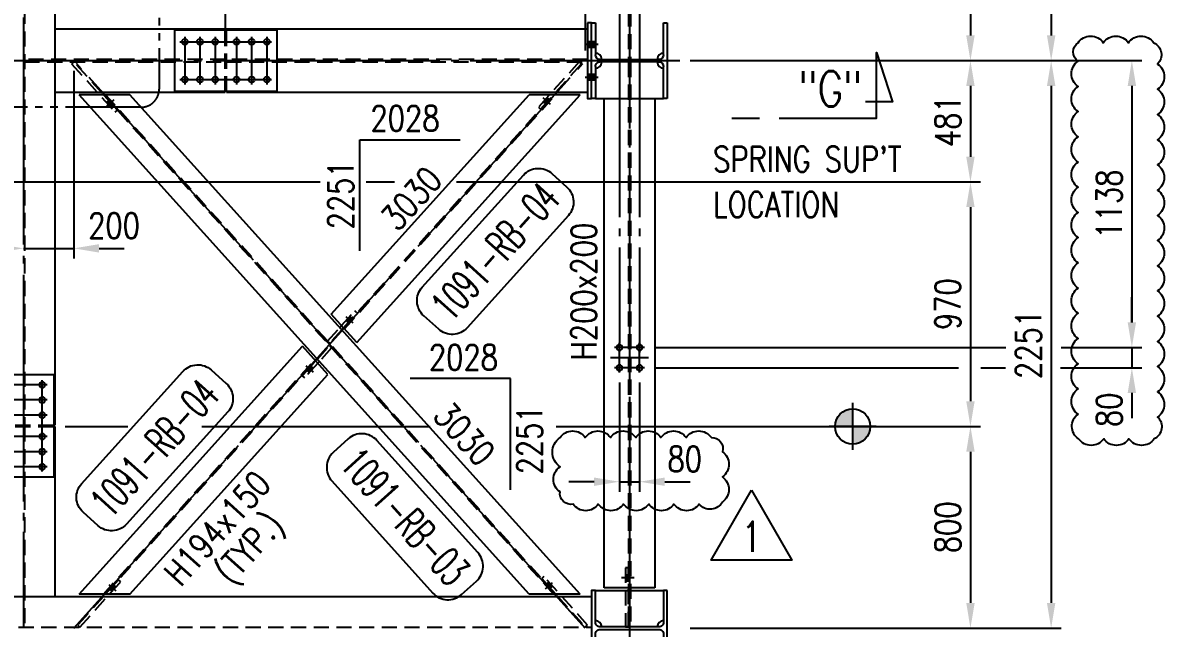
# Model space of a CAD drawing. Header units: millimetres. Extents: x 0 to 232280, y -26939 to 23794.
# Drawn here: x 78301 to 82826, y 8517 to 10918 of the extents above; entities that cross this region are included whole.
import ezdxf
from ezdxf.enums import TextEntityAlignment as Align

# ---------------------------------------------------------------- set-up
doc = ezdxf.new("R2010")
doc.units = ezdxf.units.MM
doc.header["$LTSCALE"] = 30
for name, pattern in [('JNK-CENTER', [34, 30, -1.5, 1, -1.5]), ('JNK-HIDDEN', [3, 2, -1]), ('PH2', [15, 10, -1, 1, -1, 1, -1])]:
    doc.linetypes.add(name, pattern=pattern)
for name, color, linetype in [('CEN-R', 1, 'JNK-CENTER'), ('CON-C', 4, 'Continuous'), ('CON-G', 3, 'Continuous'), ('CON-W', 7, 'Continuous'), ('CON-Y', 2, 'Continuous'), ('det', 2, 'PH2'), ('Dim-W', 7, 'Continuous'), ('HID-Y', 2, 'JNK-HIDDEN'), ('rev-1', 2, 'Continuous'), ('STL-OBJT', 7, 'Continuous')]:
    doc.layers.add(name, color=color, linetype=linetype)
doc.styles.add('SIMPLEX', font='simplex.shx', dxfattribs={"width": 0.8})
doc.dimstyles.new('DIM40', dxfattribs={"dimscale": 40, "dimtxt": 2.5, "dimasz": 2.5, "dimexe": 1, "dimexo": 1, "dimgap": 1, "dimtad": 1, "dimdec": 0, "dimdsep": 46, "dimtxsty": 'SIMPLEX', "dimcen": 0, "dimclrd": 7, "dimclre": 7, "dimclrt": 2, "dimadec": 1, "dimazin": 2, "dimtfac": 1, "dimtdec": 0, "dimtix": 1, "dimtmove": 2, "dimatfit": 2, "dimfxl": 1, "dimtolj": 1, "dimtzin": 0, "dimarcsym": 1})

# ---------------------------------------------------------------- blocks, each defined once
blk = doc.blocks.new('A$C719F1443')
at = {"layer": 'CON-G'}
for p, q in [((300, 300), (0, 300)), ((0, 300), (0, 285)), ((0, 285), (127, 285)), ((173, 285), (300, 285)), ((300, 285), (300, 300)), ((145, 267), (145, 33)), ((155, 33), (155, 267)), ((127, 15), (0, 15)), ((0, 15), (0, 0)), ((0, 0), (300, 0)), ((300, 15), (173, 15)), ((300, 0), (300, 15))]:
    blk.add_line(p, q, dxfattribs=at)
for centre, start, end in [((127, 267), 0, 90), ((173, 267), 90, 180), ((127, 33), 270, 0), ((173, 33), 180, 270)]:
    blk.add_arc(centre, 18, start, end, dxfattribs=at)
blk = doc.blocks.new('A$C1FE84643')
at = {"layer": 'Dim-W'}
h = blk.add_hatch(color=256, dxfattribs=at)
h.paths.add_polyline_path([(26, 23), (11, 23), (11, 11.5), (26, 11.5)])
h.paths.add_polyline_path([(42, 23), (26, 23), (26, 11.5), (42, 11.5)])
h.paths.add_polyline_path([(42, 11.5), (26, 11.5), (26, 0), (42, 0)])
h.paths.add_polyline_path([(26, 11.5), (11, 11.5), (11, 0), (26, 0)])
at = {"layer": 'CEN-R'}
blk.add_line((52, 11.5), (0, 11.5), dxfattribs=at)
at = {"layer": 'HID-Y'}
for p, q in [((42, 23), (11, 23)), ((42, 0), (11, 0))]:
    blk.add_line(p, q, dxfattribs=at)
blk = doc.blocks.new('f21222')
at = {"layer": 'CEN-R'}
for p, q in [((319724.8, -21670.5), (320088.1, -21670.5)), ((319744, -21651.3), (319744, -21839.7)), ((319804, -21651.3), (319804, -21839.7)), ((319864, -21651.3), (319864, -21839.7)), ((319949, -21651.3), (319949, -21839.7)), ((320009, -21651.3), (320009, -21839.7)), ((320069, -21651.3), (320069, -21839.7)), ((319724.8, -21820.5), (320088.1, -21820.5))]:
    blk.add_line(p, q, dxfattribs=at)
at = {"layer": 'CON-G'}
for p, q in [((319904, -21620.5), (319904, -21623.5)), ((319909, -21620.5), (319909, -21623.5)), ((319904, -21867.5), (319904, -21870.5)), ((319909, -21867.5), (319909, -21870.5))]:
    blk.add_line(p, q, dxfattribs=at)
blk.add_lwpolyline([(319704, -21623.5), (320109, -21623.5), (320109, -21867.5), (319704, -21867.5)], close=True, dxfattribs=at)
for centre in [(319744, -21670.5), (319804, -21670.5), (319864, -21670.5), (319949, -21670.5), (320009, -21670.5), (320069, -21670.5), (319744, -21820.5), (319804, -21820.5), (319864, -21820.5), (319949, -21820.5), (320009, -21820.5), (320069, -21820.5)]:
    blk.add_circle(centre, 11.5, dxfattribs=at)
at = {"layer": 'HID-Y'}
for p, q in [((319904, -21867.5), (319904, -21623.5)), ((319909, -21867.5), (319909, -21623.5))]:
    blk.add_line(p, q, dxfattribs=at)
blk = doc.blocks.new('A$C02384DC5')
at = {"layer": 'Dim-W'}
h = blk.add_hatch(color=256, dxfattribs=at)
h.paths.add_polyline_path([(1891.9, 2067.7), (1883, 2075.7), (1890.7, 2084.3), (1899.6, 2076.2)])
h.paths.add_polyline_path([(1899.6, 2076.2), (1890.7, 2084.3), (1898.4, 2092.8), (1907.3, 2084.8)])
h.paths.add_polyline_path([(1890.7, 2084.3), (1888.5, 2086.3), (1896.2, 2094.8), (1898.4, 2092.8)])
h.paths.add_polyline_path([(1888.5, 2086.3), (1886.3, 2088.3), (1894, 2096.8), (1896.2, 2094.8)])
h.paths.add_polyline_path([(1880.8, 2077.7), (1878.6, 2079.7), (1886.3, 2088.3), (1888.5, 2086.3)])
h.paths.add_polyline_path([(1883, 2075.7), (1880.8, 2077.7), (1888.5, 2086.3), (1890.7, 2084.3)])
h = blk.add_hatch(color=256, dxfattribs=at)
h.paths.add_polyline_path([(153.9, 183.3), (162.8, 175.3), (155.1, 166.7), (146.2, 174.8)])
h.paths.add_polyline_path([(146.2, 174.8), (155.1, 166.7), (147.4, 158.2), (138.5, 166.2)])
h.paths.add_polyline_path([(155.1, 166.7), (157.3, 164.7), (149.6, 156.2), (147.4, 158.2)])
h.paths.add_polyline_path([(157.3, 164.7), (159.5, 162.7), (151.8, 154.2), (149.6, 156.2)])
h.paths.add_polyline_path([(165, 173.3), (167.2, 171.3), (159.5, 162.7), (157.3, 164.7)])
h.paths.add_polyline_path([(162.8, 175.3), (165, 173.3), (157.3, 164.7), (155.1, 166.7)])
at = {"layer": 'CEN-R'}
for p, q in [((8.9, 0), (2036.9, 2251)), ((1878.8, 2095), (1907.1, 2069.5)), ((167, 156), (138.7, 181.5))]:
    blk.add_line(p, q, dxfattribs=at)
at = {"layer": 'CON-G'}
for p, q in [((29.6, 135), (1814.3, 2116)), ((231.5, 135), (2016.2, 2116)), ((1814.3, 2116), (2016.2, 2116)), ((29.6, 135), (231.5, 135))]:
    blk.add_line(p, q, dxfattribs=at)
at = {"layer": 'HID-Y'}
for p, q in [((126.5, 135), (1911.2, 2116)), ((134.6, 135), (1919.3, 2116)), ((1894, 2096.8), (1907.3, 2084.8)), ((1878.6, 2079.7), (1891.9, 2067.7)), ((167.2, 171.3), (153.9, 183.3)), ((151.8, 154.2), (138.5, 166.2))]:
    blk.add_line(p, q, dxfattribs=at)
for points in [[(1864, 2054.6), (2036.9, 2246.5), (2045.8, 2238.5), (1872.9, 2046.6)], [(181.8, 196.4), (8.9, 4.5), (0, 12.5), (172.9, 204.4)]]:
    blk.add_lwpolyline(points, close=True, dxfattribs=at)
blk = doc.blocks.new('DUCT-TAG')
at = {"layer": 'CON-G'}
blk.add_lwpolyline([(-9.49, -1), (-9.49, 1, -0.414214), (-7.49, 3), (7.49, 3, -0.414214), (9.49, 1), (9.49, -1, -0.414214), (7.49, -3), (-7.49, -3, -0.414214)], format="xyb", close=True, dxfattribs=at)
at = {"layer": 'CON-G', "style": 'SIMPLEX', "width": 1.246304}
blk.add_attdef('NAME', text='', height=3, dxfattribs=at).set_placement((-8.19, -1.5), (8.19, -1.5), align=Align.FIT)
at = {"layer": 'CON-Y', "style": 'SIMPLEX'}
blk.add_attdef('ELEVATION', text='', height=2, dxfattribs=at).set_placement((0, -6.02), align=Align.CENTER)
blk = doc.blocks.new('A$C1D371EE2')
at = {"layer": 'Dim-W'}
h = blk.add_hatch(color=256, dxfattribs=at)
h.paths.add_polyline_path([(159.5, 2096.3), (151.8, 2104.9), (142.9, 2096.8), (150.6, 2088.3)])
h.paths.add_polyline_path([(159.5, 2096.3), (150.6, 2088.3), (158.3, 2079.7), (167.2, 2087.8)])
h.paths.add_polyline_path([(150.6, 2088.3), (148.4, 2086.3), (156.1, 2077.7), (158.3, 2079.7)])
h.paths.add_polyline_path([(148.4, 2086.3), (146.2, 2084.3), (153.9, 2075.7), (156.1, 2077.7)])
h.paths.add_polyline_path([(140.7, 2094.8), (138.5, 2092.8), (146.2, 2084.3), (148.4, 2086.3)])
blk.add_hatch(color=256, dxfattribs=at).paths.add_polyline_path([(142.9, 2096.8), (140.7, 2094.8), (148.4, 2086.3), (150.6, 2088.3)])
h = blk.add_hatch(color=256, dxfattribs=at)
h.paths.add_polyline_path([(922.3, 1227.3), (924.6, 1229.3), (932.3, 1220.7), (930, 1218.7)])
h.paths.add_polyline_path([(920.1, 1225.2), (922.3, 1227.3), (930, 1218.7), (927.8, 1216.7)])
h.paths.add_polyline_path([(927.8, 1216.7), (930, 1218.7), (937.7, 1210.2), (935.5, 1208.2)])
h.paths.add_polyline_path([(930, 1218.7), (932.3, 1220.7), (939.9, 1212.2), (937.7, 1210.2)])
h.paths.add_polyline_path([(932.3, 1220.7), (941.2, 1228.8), (948.9, 1220.2), (939.9, 1212.2)])
h.paths.add_polyline_path([(932.3, 1220.7), (924.6, 1229.3), (933.5, 1237.3), (941.2, 1228.8)])
h = blk.add_hatch(color=256, dxfattribs=at)
h.paths.add_polyline_path([(1105.7, 1023.7), (1103.4, 1021.7), (1095.7, 1030.3), (1098, 1032.3)])
h.paths.add_polyline_path([(1107.9, 1025.8), (1105.7, 1023.7), (1098, 1032.3), (1100.2, 1034.3)])
h.paths.add_polyline_path([(1100.2, 1034.3), (1098, 1032.3), (1090.3, 1040.8), (1092.5, 1042.8)])
h.paths.add_polyline_path([(1098, 1032.3), (1095.7, 1030.3), (1088.1, 1038.8), (1090.3, 1040.8)])
h.paths.add_polyline_path([(1095.7, 1030.3), (1086.8, 1022.2), (1079.1, 1030.8), (1088.1, 1038.8)])
h.paths.add_polyline_path([(1095.7, 1030.3), (1103.4, 1021.7), (1094.5, 1013.7), (1086.8, 1022.2)])
h = blk.add_hatch(color=256, dxfattribs=at)
h.paths.add_polyline_path([(1860.8, 163.2), (1869.7, 171.3), (1877.4, 162.7), (1868.5, 154.7)])
h.paths.add_polyline_path([(1868.5, 154.7), (1877.4, 162.7), (1885.1, 154.2), (1876.2, 146.1)])
h.paths.add_polyline_path([(1877.4, 162.7), (1879.6, 164.7), (1887.3, 156.2), (1885.1, 154.2)])
h.paths.add_polyline_path([(1879.6, 164.7), (1881.8, 166.7), (1889.5, 158.2), (1887.3, 156.2)])
h.paths.add_polyline_path([(1871.9, 173.3), (1874.1, 175.3), (1881.8, 166.7), (1879.6, 164.7)])
h.paths.add_polyline_path([(1869.7, 171.3), (1871.9, 173.3), (1879.6, 164.7), (1877.4, 162.7)])
at = {"layer": 'CEN-R'}
for p, q in [((2028, 0), (0, 2251)), ((138.7, 2077.6), (167, 2103)), ((920.4, 1210), (948.6, 1235.4)), ((1107.6, 1041), (1079.4, 1015.6)), ((1889.3, 173.4), (1861, 148))]:
    blk.add_line(p, q, dxfattribs=at)
at = {"layer": 'CON-G'}
for p, q in [((20.7, 2116), (222.6, 2116)), ((906.3, 1133), (20.7, 2116)), ((1007.3, 1245), (222.6, 2116)), ((906.3, 1133), (1007.3, 1245)), ((959.2, 1190.8), (965.5, 1183.8)), ((973.6, 1192.7), (966.9, 1200.2)), ((1020.7, 1006), (1121.7, 1118)), ((2007.3, 135), (1121.7, 1118)), ((1054.4, 1058.3), (1061.1, 1050.8)), ((1069.2, 1059.8), (1062.5, 1067.2)), ((1805.4, 135), (1020.7, 1006)), ((1805.4, 135), (2007.3, 135))]:
    blk.add_line(p, q, dxfattribs=at)
at = {"layer": 'HID-Y'}
for p, q in [((954.8, 1186.8), (117.6, 2116)), ((958.8, 1191.2), (125.7, 2116)), ((138.5, 2092.8), (151.8, 2104.9)), ((153.9, 2075.7), (167.2, 2087.8)), ((905.5, 1250.4), (914.4, 1258.5)), ((958.8, 1191.2), (905.5, 1250.4)), ((966.9, 1200.2), (914.4, 1258.5)), ((920.1, 1225.2), (933.5, 1237.3)), ((935.5, 1208.2), (948.9, 1220.2)), ((965.5, 1183.8), (1013.2, 1130.9)), ((1022.1, 1138.9), (973.6, 1192.7)), ((1013.2, 1130.9), (1022.1, 1138.9)), ((1014.8, 1120.1), (1005.9, 1112.1)), ((1005.9, 1112.1), (1054.4, 1058.3)), ((1062.5, 1067.2), (1014.8, 1120.1)), ((1061.1, 1050.8), (1113.6, 992.5)), ((1902.3, 135), (1069.2, 1059.8)), ((1069.2, 1059.8), (1122.5, 1000.6)), ((1910.4, 135), (1073.2, 1064.2)), ((1092.5, 1042.8), (1079.1, 1030.8)), ((1107.9, 1025.8), (1094.5, 1013.7)), ((1122.5, 1000.6), (1113.6, 992.5)), ((1874.1, 175.3), (1860.8, 163.2)), ((1889.5, 158.2), (1876.2, 146.1))]:
    blk.add_line(p, q, dxfattribs=at)
for points in [[(15.3, 2238.5), (24.2, 2246.5), (186.3, 2066.6), (177.4, 2058.6)], [(2003.8, 4.5), (1841.7, 184.4), (1850.6, 192.4), (2012.7, 12.5)]]:
    blk.add_lwpolyline(points, close=True, dxfattribs=at)
blk = doc.blocks.new('SECMARK2')
at = {"layer": 'CON-C'}
blk.add_line((0, 0), (-2.72, 0), dxfattribs=at)
blk.add_lwpolyline([(-4.67, 0), (-14.32, 0), (-14.32, 6.51), (-15.93, 1.64), (-13.23, 1.64)], dxfattribs=at)
at = {"layer": 'CON-C', "style": 'SIMPLEX', "width": 0.8}
blk.add_attdef('TAG', (-12.98, 1.18), '', height=3.5, dxfattribs=at)
blk = doc.blocks.new('*D1352')
at = {"layer": 'DEFPOINTS', "color": 0, "transparency": 16777216}
for p in [(82057.9, 10767.8), (77910, 10286.8), (82057.9, 10286.8)]:
    blk.add_point(p, dxfattribs=at)
at = {"layer": 'Dim-W', "color": 7, "linetype": 'ByBlock', "lineweight": -2, "transparency": 16777216}
for p, q in [((82057.9, 10667.8), (82057.9, 10386.8)), ((77950, 10286.8), (79479.4, 10286.8)), ((79662.6, 10286.8), (79775, 10286.8)), ((80020.5, 10286.8), (82097.9, 10286.8))]:
    blk.add_line(p, q, dxfattribs=at)
at = {"layer": 'Dim-W', "color": 7, "transparency": 16777216}
for points in [[(82041.3, 10667.8), (82074.6, 10667.8), (82057.9, 10767.8)], [(82041.3, 10386.8), (82074.6, 10386.8), (82057.9, 10286.8)]]:
    blk.add_solid(points, dxfattribs=at)
at = {"layer": 'Dim-W', "color": 2, "transparency": 16777216, "insert": (81967.9, 10527.3), "char_height": 100, "attachment_point": 5, "rotation": 90, "style": 'SIMPLEX'}
blk.add_mtext('\\A1;481', dxfattribs=at)
blk = doc.blocks.new('*D1206')
at = {"layer": 'DEFPOINTS', "color": 0, "transparency": 16777216}
for p in [(80906, 12767.8), (80906, 10767.8), (82377.9, 10767.8)]:
    blk.add_point(p, dxfattribs=at)
at = {"layer": 'Dim-W', "color": 7, "linetype": 'ByBlock', "lineweight": -2, "transparency": 16777216}
for p, q in [((80946, 12767.8), (82417.9, 12767.8)), ((82377.9, 12667.8), (82377.9, 10867.8)), ((80946, 10767.8), (82417.9, 10767.8))]:
    blk.add_line(p, q, dxfattribs=at)
at = {"layer": 'Dim-W', "color": 7, "transparency": 16777216}
for points in [[(82361.3, 12667.8), (82394.6, 12667.8), (82377.9, 12767.8)], [(82361.3, 10867.8), (82394.6, 10867.8), (82377.9, 10767.8)]]:
    blk.add_solid(points, dxfattribs=at)
at = {"layer": 'Dim-W', "color": 2, "transparency": 16777216, "insert": (82287.9, 11767.8), "char_height": 100, "attachment_point": 5, "rotation": 90, "style": 'SIMPLEX'}
blk.add_mtext('\\A1;2000', dxfattribs=at)
blk = doc.blocks.new('*D1207')
at = {"layer": 'DEFPOINTS', "color": 0, "transparency": 16777216}
for p in [(80906, 10767.8), (82057.9, 8516.8), (82377.9, 8516.8)]:
    blk.add_point(p, dxfattribs=at)
at = {"layer": 'Dim-W', "color": 7, "linetype": 'ByBlock', "lineweight": -2, "transparency": 16777216}
for p, q in [((80946, 10767.8), (82417.9, 10767.8)), ((82377.9, 10667.8), (82377.9, 8616.8)), ((82097.9, 8516.8), (82417.9, 8516.8))]:
    blk.add_line(p, q, dxfattribs=at)
at = {"layer": 'Dim-W', "color": 7, "transparency": 16777216}
for points in [[(82361.3, 10667.8), (82394.6, 10667.8), (82377.9, 10767.8)], [(82361.3, 8616.8), (82394.6, 8616.8), (82377.9, 8516.8)]]:
    blk.add_solid(points, dxfattribs=at)
at = {"layer": 'Dim-W', "color": 2, "transparency": 16777216, "insert": (82287.9, 9642.3), "char_height": 100, "attachment_point": 5, "rotation": 90, "style": 'SIMPLEX'}
blk.add_mtext('\\A1;2251', dxfattribs=at)
blk = doc.blocks.new('A$C5A3D7FFA')
at = {"layer": 'det'}
for p, q in [((17102.6, 2484.3), (17102.6, 72)), ((17030.6, 0), (72, 0))]:
    blk.add_line(p, q, dxfattribs=at)
blk.add_arc((17030.6, 72), 72, 270, 0, dxfattribs=at)
blk = doc.blocks.new('*D1341')
at = {"layer": 'DEFPOINTS', "color": 0, "transparency": 16777216}
for p in [(80531, 11226.3), (80706, 11226.3), (80531, 10767.8)]:
    blk.add_point(p, dxfattribs=at)
at = {"layer": 'Dim-W', "color": 7, "linetype": 'ByBlock', "lineweight": -2, "transparency": 16777216}
for p, q in [((80431, 11226.3), (80331, 11226.3)), ((80531, 10807.8), (80531, 11266.3)), ((80706, 11226.3), (80531, 11226.3)), ((80806, 11226.3), (80906, 11226.3))]:
    blk.add_line(p, q, dxfattribs=at)
at = {"layer": 'Dim-W', "color": 7, "transparency": 16777216}
for points in [[(80431, 11243), (80431, 11209.6), (80531, 11226.3)], [(80806, 11243), (80806, 11209.6), (80706, 11226.3)]]:
    blk.add_solid(points, dxfattribs=at)
at = {"layer": 'Dim-W', "color": 2, "transparency": 16777216, "insert": (80406.1, 11316.3), "char_height": 100, "attachment_point": 5, "style": 'SIMPLEX'}
blk.add_mtext('\\A1;175', dxfattribs=at)
blk = doc.blocks.new('*D1342')
at = {"layer": 'DEFPOINTS', "color": 0, "transparency": 16777216}
for p in [(78503, 10767.8), (78303, 10023.2), (78503, 10023.2)]:
    blk.add_point(p, dxfattribs=at)
at = {"layer": 'Dim-W', "color": 7, "linetype": 'ByBlock', "lineweight": -2, "transparency": 16777216}
for p, q in [((78503, 10727.8), (78503, 9983.2)), ((78203, 10023.2), (78103, 10023.2)), ((78303, 10023.2), (78503, 10023.2)), ((78603, 10023.2), (78703, 10023.2))]:
    blk.add_line(p, q, dxfattribs=at)
at = {"layer": 'Dim-W', "color": 7, "transparency": 16777216}
for points in [[(78203, 10039.9), (78203, 10006.5), (78303, 10023.2)], [(78603, 10039.9), (78603, 10006.5), (78503, 10023.2)]]:
    blk.add_solid(points, dxfattribs=at)
at = {"layer": 'Dim-W', "color": 2, "transparency": 16777216, "insert": (78662.4, 10113.2), "char_height": 100, "attachment_point": 5, "style": 'SIMPLEX'}
blk.add_mtext('\\A1;200', dxfattribs=at)
blk = doc.blocks.new('*D1373')
at = {"layer": 'DEFPOINTS', "color": 0, "transparency": 16777216}
for p in [(82057.9, 10286.8), (78428, 9316.8), (82057.9, 9316.8)]:
    blk.add_point(p, dxfattribs=at)
at = {"layer": 'Dim-W', "color": 7, "linetype": 'ByBlock', "lineweight": -2, "transparency": 16777216}
for p, q in [((82057.9, 10186.8), (82057.9, 9416.8)), ((78468, 9316.8), (78716.9, 9316.8)), ((79010.2, 9316.8), (79915.3, 9316.8)), ((80415.6, 9316.8), (82097.9, 9316.8))]:
    blk.add_line(p, q, dxfattribs=at)
at = {"layer": 'Dim-W', "color": 7, "transparency": 16777216}
for points in [[(82041.3, 10186.8), (82074.6, 10186.8), (82057.9, 10286.8)], [(82041.3, 9416.8), (82074.6, 9416.8), (82057.9, 9316.8)]]:
    blk.add_solid(points, dxfattribs=at)
at = {"layer": 'Dim-W', "color": 2, "transparency": 16777216, "insert": (81967.9, 9801.8), "char_height": 100, "attachment_point": 5, "rotation": 90, "style": 'SIMPLEX'}
blk.add_mtext('\\A1;970', dxfattribs=at)
blk = doc.blocks.new('*D1345')
at = {"layer": 'DEFPOINTS', "color": 0, "transparency": 16777216}
for p in [(82057.9, 9316.8), (80906, 8516.8), (82057.9, 8516.8)]:
    blk.add_point(p, dxfattribs=at)
at = {"layer": 'Dim-W', "color": 7, "linetype": 'ByBlock', "lineweight": -2, "transparency": 16777216}
for p, q in [((82057.9, 9216.8), (82057.9, 8616.8)), ((80946, 8516.8), (82097.9, 8516.8))]:
    blk.add_line(p, q, dxfattribs=at)
at = {"layer": 'Dim-W', "color": 7, "transparency": 16777216}
for points in [[(82041.3, 9216.8), (82074.6, 9216.8), (82057.9, 9316.8)], [(82041.3, 8616.8), (82074.6, 8616.8), (82057.9, 8516.8)]]:
    blk.add_solid(points, dxfattribs=at)
at = {"layer": 'Dim-W', "color": 2, "transparency": 16777216, "insert": (81967.9, 8916.8), "char_height": 100, "attachment_point": 5, "rotation": 90, "style": 'SIMPLEX'}
blk.add_mtext('\\A1;800', dxfattribs=at)
blk = doc.blocks.new('FS-MARK')
h = blk.add_hatch(color=256)
edge = h.paths.add_edge_path()
edge.add_arc((0, 0), 1.75, 90, 180)
edge.add_line((-1.75, 0), (0, 0))
edge.add_line((0, 0), (0, 1.75))
h = blk.add_hatch(color=256)
edge = h.paths.add_edge_path()
edge.add_line((0, 0), (0, -1.75))
edge.add_arc((0, 0), 1.75, 270, 360)
edge.add_line((1.75, 0), (0, 0))
for p, q in [((0, 2.33), (0, -2.33)), ((2.33, 0), (-2.33, 0))]:
    blk.add_line(p, q)
blk.add_circle((0, 0), 1.75)
at = {"layer": 'CON-Y', "style": 'SIMPLEX', "width": 0.8}
blk.add_attdef('F.S.', (3.19, 1), '', height=2.5, dxfattribs=at)
blk = doc.blocks.new('A$C43825677')
at = {"layer": 'CEN-R'}
for p, q in [((75, 150), (75, 0)), ((15.8, 115), (134.2, 115)), ((35, 134.2), (35, 95.8)), ((35, 15.8), (35, 134.2)), ((115, 15.8), (115, 134.2)), ((150, 75), (0, 75)), ((15.8, 35), (134.2, 35))]:
    blk.add_line(p, q, dxfattribs=at)
at = {"layer": 'CON-G'}
for centre in [(35, 115), (115, 115), (35, 35), (115, 35)]:
    blk.add_circle(centre, 11.5, dxfattribs=at)
blk = doc.blocks.new('*D1365')
at = {"layer": 'DEFPOINTS', "color": 0, "transparency": 16777216}
for p in [(82377.9, 10767.8), (80765.1, 9629.8), (82697.9, 9629.8)]:
    blk.add_point(p, dxfattribs=at)
at = {"layer": 'Dim-W', "color": 7, "linetype": 'ByBlock', "lineweight": -2, "transparency": 16777216}
for p, q in [((82417.9, 10767.8), (82737.9, 10767.8)), ((82697.9, 10667.8), (82697.9, 9729.8)), ((80805.1, 9629.8), (82198.4, 9629.8)), ((82417.1, 9629.8), (82737.9, 9629.8))]:
    blk.add_line(p, q, dxfattribs=at)
at = {"layer": 'Dim-W', "color": 7, "transparency": 16777216}
for points in [[(82681.3, 10667.8), (82714.6, 10667.8), (82697.9, 10767.8)], [(82681.3, 9729.8), (82714.6, 9729.8), (82697.9, 9629.8)]]:
    blk.add_solid(points, dxfattribs=at)
at = {"layer": 'Dim-W', "color": 2, "transparency": 16777216, "insert": (82607.9, 10198.8), "char_height": 100, "attachment_point": 5, "rotation": 90, "style": 'SIMPLEX'}
blk.add_mtext('\\A1;1138', dxfattribs=at)
blk = doc.blocks.new('*D1366')
at = {"layer": 'DEFPOINTS', "color": 0, "transparency": 16777216}
for p in [(82697.9, 9629.8), (80765.1, 9549.8), (82697.9, 9549.8)]:
    blk.add_point(p, dxfattribs=at)
at = {"layer": 'Dim-W', "color": 7, "linetype": 'ByBlock', "lineweight": -2, "transparency": 16777216}
for p, q in [((82697.9, 9729.8), (82697.9, 9829.8)), ((82697.9, 9629.8), (82697.9, 9549.8)), ((80805.1, 9549.8), (82010, 9549.8)), ((82098.5, 9549.8), (82197.1, 9549.8)), ((82414.6, 9549.8), (82737.9, 9549.8)), ((82697.9, 9449.8), (82697.9, 9349.8))]:
    blk.add_line(p, q, dxfattribs=at)
at = {"layer": 'Dim-W', "color": 7, "transparency": 16777216}
for points in [[(82681.3, 9729.8), (82714.6, 9729.8), (82697.9, 9629.8)], [(82681.3, 9449.8), (82714.6, 9449.8), (82697.9, 9549.8)]]:
    blk.add_solid(points, dxfattribs=at)
at = {"layer": 'Dim-W', "color": 2, "transparency": 16777216, "insert": (82607.9, 9382.8), "char_height": 100, "attachment_point": 5, "rotation": 90, "style": 'SIMPLEX'}
blk.add_mtext('\\A1;80', dxfattribs=at)
blk = doc.blocks.new('*D1318')
at = {"layer": 'DEFPOINTS', "color": 0, "transparency": 16777216}
for p in [(80956, 11767.8), (80946, 10767.8), (82057.9, 10767.8)]:
    blk.add_point(p, dxfattribs=at)
at = {"layer": 'Dim-W', "color": 7, "linetype": 'ByBlock', "lineweight": -2, "transparency": 16777216}
for p, q in [((80996, 11767.8), (82097.9, 11767.8)), ((82057.9, 11667.8), (82057.9, 10867.8)), ((80986, 10767.8), (82097.9, 10767.8))]:
    blk.add_line(p, q, dxfattribs=at)
at = {"layer": 'Dim-W', "color": 7, "transparency": 16777216}
for points in [[(82041.3, 11667.8), (82074.6, 11667.8), (82057.9, 11767.8)], [(82041.3, 10867.8), (82074.6, 10867.8), (82057.9, 10767.8)]]:
    blk.add_solid(points, dxfattribs=at)
at = {"layer": 'Dim-W', "color": 2, "transparency": 16777216, "insert": (81967.9, 11267.8), "char_height": 100, "attachment_point": 5, "rotation": 90, "style": 'SIMPLEX'}
blk.add_mtext('\\A1;1000', dxfattribs=at)
blk = doc.blocks.new('*D1321')
at = {"layer": 'DEFPOINTS', "color": 0, "transparency": 16777216}
for p in [(80666, 9530.6), (80746, 9530.6), (80746, 9097.7)]:
    blk.add_point(p, dxfattribs=at)
at = {"layer": 'Dim-W', "color": 7, "linetype": 'ByBlock', "lineweight": -2, "transparency": 16777216}
for p, q in [((80666, 9490.6), (80666, 9057.7)), ((80746, 9490.6), (80746, 9057.7)), ((80566, 9097.7), (80466, 9097.7)), ((80666, 9097.7), (80746, 9097.7)), ((80846, 9097.7), (80946, 9097.7))]:
    blk.add_line(p, q, dxfattribs=at)
at = {"layer": 'Dim-W', "color": 7, "transparency": 16777216}
for points in [[(80566, 9114.3), (80566, 9081), (80666, 9097.7)], [(80846, 9114.3), (80846, 9081), (80746, 9097.7)]]:
    blk.add_solid(points, dxfattribs=at)
at = {"layer": 'Dim-W', "color": 2, "transparency": 16777216, "insert": (80925.1, 9187.7), "char_height": 100, "attachment_point": 5, "style": 'SIMPLEX'}
blk.add_mtext('\\A1;80', dxfattribs=at)
blk = doc.blocks.new('revmark')
at = {"layer": 'rev-1'}
blk.add_lwpolyline([(0, 0), (-4, -6.93), (4, -6.93)], close=True, dxfattribs=at)
at = {"layer": 'rev-1', "style": 'SIMPLEX', "width": 0.8}
blk.add_attdef('REVMARK', text='', height=3, dxfattribs=at).set_placement((0, -4.62), align=Align.MIDDLE_CENTER)

msp = doc.modelspace()

# ---------------------------------------------------------------- hatches: boundary and pattern name
at = {"layer": 'CON-W'}
h = msp.add_hatch(color=256, dxfattribs=at)
h.paths.add_polyline_path([(80701.98, 8704.78), (80689.98, 8704.78), (80689.98, 8716.78), (80701.98, 8716.78)])
h.paths.add_polyline_path([(80705.98, 8704.78), (80701.98, 8704.78), (80701.98, 8716.78), (80705.98, 8716.78)])
h.paths.add_polyline_path([(80709.98, 8704.78), (80705.98, 8704.78), (80705.98, 8716.78), (80709.98, 8716.78)])
h.paths.add_polyline_path([(80709.98, 8716.78), (80705.98, 8716.78), (80705.98, 8727.78), (80709.98, 8727.78)])
h.paths.add_polyline_path([(80705.98, 8716.78), (80701.98, 8716.78), (80701.98, 8727.78), (80705.98, 8727.78)])
h.paths.add_polyline_path([(80701.98, 8716.78), (80689.98, 8716.78), (80689.98, 8727.78), (80701.98, 8727.78)])

# ---------------------------------------------------------------- linework, layer by layer
at = {"layer": 'CEN-R'}
for p, q in [((80705.98, 17518.78), (80705.98, 6016.78)), ((80705.98, 17518.78), (80705.98, 6016.78)), ((78302.98, 15018.78), (78302.98, 8516.78)), ((80665.98, 13086.62), (80665.98, 9648.95)), ((80745.98, 13086.62), (80745.98, 9648.95)), ((79102.98, 12642.78), (79102.98, 10892.78)), ((59673.98, 10767.78), (80905.98, 10767.78)), ((80724.98, 8716.78), (80674.98, 8716.78))]:
    msp.add_line(p, q, dxfattribs=at)
at = {"layer": 'CON-G'}
for p, q in [((78427.98, 14213.78), (78427.98, 9321.78)), ((79102.98, 10892.78), (78427.98, 10892.78)), ((80539.98, 10892.78), (79107.98, 10892.78)), ((78427.98, 10642.78), (79102.98, 10642.78)), ((79107.98, 10642.78), (80539.98, 10642.78)), ((80570.98, 10617.78), (80840.98, 10617.78)), ((80605.98, 8676.78), (80605.98, 10617.78)), ((80805.98, 10617.78), (80805.98, 8676.78)), ((78427.98, 9316.78), (78427.98, 8641.78)), ((80570.98, 8666.78), (80840.98, 8666.78)), ((80805.98, 8676.78), (80605.98, 8676.78)), ((70993.98, 8641.78), (80555.98, 8641.78))]:
    msp.add_line(p, q, dxfattribs=at)
msp.add_lwpolyline([(80539.98, 10917.78), (80539.98, 10617.78), (80555.98, 10617.78), (80555.98, 10917.78)], close=True, dxfattribs=at)
msp.add_lwpolyline([(80855.98, 8666.78), (80840.98, 8666.78), (80840.98, 8539.78, -0.4142136), (80822.98, 8521.78), (80588.98, 8521.78, -0.4142136), (80570.98, 8539.78), (80570.98, 8666.78), (80555.98, 8666.78), (80555.98, 8366.78), (80570.98, 8366.78), (80570.98, 8493.78, -0.4142136), (80588.98, 8511.78), (80822.98, 8511.78, -0.4142136), (80840.98, 8493.78), (80840.98, 8366.78), (80855.98, 8366.78)], format="xyb", close=True, dxfattribs=at)
for centre, start, end in [((80570.98, 10772.78), 0, 90), ((80840.98, 10772.78), 90, 180), ((80570.98, 10762.78), 270, 0), ((80840.98, 10762.78), 180, 270), ((80570.98, 8521.78), 0, 90), ((80840.98, 8521.78), 90, 180)]:
    msp.add_arc(centre, 25, start, end, dxfattribs=at)
at = {"layer": 'CON-W'}
for p, q in [((79636.49, 10012.81), (79636.49, 10454.31)), ((79636.49, 10454.31), (80034.25, 10454.31)), ((80234.8, 9506.43), (79837.04, 9506.43)), ((80234.8, 9064.93), (80234.8, 9506.43))]:
    msp.add_line(p, q, dxfattribs=at)
at = {"layer": 'HID-Y'}
for p, q in [((78307.48, 14213.78), (78307.48, 9321.78)), ((80701.98, 12762.78), (80701.98, 10772.78)), ((80709.98, 12762.78), (80709.98, 10772.78)), ((79102.98, 10772.28), (78307.48, 10772.28)), ((80539.98, 10772.28), (79107.98, 10772.28)), ((78307.48, 10763.28), (79102.98, 10763.28)), ((79107.98, 10763.28), (80539.98, 10763.28)), ((80701.98, 10762.78), (80701.98, 8521.78)), ((80709.98, 10762.78), (80709.98, 8521.78)), ((78307.48, 9316.78), (78307.48, 8521.28)), ((80689.98, 8727.78), (80709.98, 8727.78)), ((80689.98, 8704.78), (80709.98, 8704.78)), ((70993.98, 8521.28), (80555.98, 8521.28))]:
    msp.add_line(p, q, dxfattribs=at)
msp.add_lwpolyline([(80689.98, 8521.78), (80701.98, 8521.78), (80701.98, 8756.78), (80689.98, 8756.78)], close=True, dxfattribs=at)
at = {"layer": 'rev-1'}
for points in [[(82484.54, 10838.72, -0.5205671), (82584.54, 10838.72, -0.5205671), (82684.54, 10838.72, -0.5205671), (82784.54, 10838.72, -0.5205671), (82800, 10754.19, -0.5205671), (82800, 10654.19, -0.5205671), (82800, 10554.19, -0.5205671), (82800, 10454.19, -0.5205671), (82800, 10354.19, -0.5205671), (82800, 10254.19, -0.5205671), (82800, 10154.19, -0.5205671), (82800, 10054.19, -0.5205671), (82800, 9954.19, -0.5205671), (82800, 9854.19, -0.5205671), (82800, 9754.19, -0.5205671), (82800, 9654.19, -0.5205671), (82800, 9554.19, -0.5205671), (82800, 9454.19, -0.5205671), (82800, 9354.19, -0.5205671), (82786.53, 9267.66, -0.5205671), (82686.53, 9267.66, -0.5205671), (82586.53, 9267.66, -0.5205671), (82486.53, 9267.66, -0.5205671), (82484.54, 9365.67, -0.5205671), (82484.54, 9465.67, -0.5205671), (82484.54, 9565.67, -0.5205671), (82484.54, 9665.67, -0.5205671), (82484.54, 9765.67, -0.5205671), (82484.54, 9865.67, -0.5205671), (82484.54, 9965.67, -0.5205671), (82484.54, 10065.67, -0.5205671), (82484.54, 10165.67, -0.5205671), (82484.54, 10265.67, -0.5205671), (82484.54, 10365.67, -0.5205671), (82484.54, 10465.67, -0.5205671), (82484.54, 10565.67, -0.5205671), (82484.54, 10665.67, -0.5205671), (82484.54, 10765.67, -0.5205671)], [(80430.72, 9273, -0.5205671), (80530.72, 9273, -0.5205671), (80630.72, 9273, -0.5205671), (80730.72, 9273, -0.5205671), (80830.72, 9273, -0.5205671), (80930.72, 9273, -0.5205671), (81030.72, 9273, -0.5205671), (81074.53, 9216.81, -0.5205671), (81074.53, 9116.81, -0.5205671), (81074.53, 9016.81, -0.5205671), (80982.48, 9008.86, -0.5205671), (80882.48, 9008.86, -0.5205671), (80782.48, 9008.86, -0.5205671), (80682.48, 9008.86, -0.5205671), (80582.48, 9008.86, -0.5205671), (80482.48, 9008.86, -0.5205671), (80430.72, 9057.1, -0.5205671), (80430.72, 9157.1, -0.5205671)]]:
    msp.add_lwpolyline(points, format="xyb", close=True, dxfattribs=at)

# ---------------------------------------------------------------- block references
at = {"layer": 'CON-G'}
msp.add_blockref('A$C5A3D7FFA', (61738.7, 10583), dxfattribs=at)
at = {"layer": 'CON-G', "xscale": -1}
for name, p in [('A$C1D371EE2', (80530.98, 8516.78)), ('A$C43825677', (80780.98, 9514.78))]:
    msp.add_blockref(name, p, dxfattribs=at)
at = {"layer": 'CON-W'}
msp.add_blockref('f21222', (-240800.99, 32513.29), dxfattribs=at)
ref = msp.add_blockref('SECMARK2', (81112.29, 10539.04), dxfattribs=dict(at, xscale=-40, yscale=40, zscale=40))
ref.add_attrib('TAG', '"G"', (81375.49, 10586.24), dxfattribs={"layer": 'CON-C', "height": 140, "style": 'SIMPLEX', "width": 0.8})
at = {"layer": 'CON-W', "xscale": -1, "rotation": 270}
msp.add_blockref('f21222', (100048.49, -310587.18), dxfattribs=at)
at = {"layer": 'Dim-W', "xscale": -1, "rotation": 270}
msp.add_blockref('A$C719F1443', (80555.98, 10617.78), dxfattribs=at)
at = {"layer": 'Dim-W', "xscale": -1}
for name, p in [('A$C1FE84643', (80581.98, 10821.28)), ('A$C02384DC5', (80539.88, 8516.78))]:
    msp.add_blockref(name, p, dxfattribs=at)
at = {"layer": 'Dim-W', "rotation": 180}
msp.add_blockref('A$C1FE84643', (80581.98, 10714.28), dxfattribs=at)
at = {"layer": 'rev-1'}
ref = msp.add_blockref('revmark', (81189.82, 9063.8), dxfattribs=dict(at, xscale=-40, yscale=40, zscale=40))
ref.add_attrib('REVMARK', '1', dxfattribs={"height": 120, "style": 'SIMPLEX', "width": 0.8}).set_placement((81189.82, 8879.04), align=Align.MIDDLE_CENTER)
at = {"layer": 'STL-OBJT'}
ref = msp.add_blockref('DUCT-TAG', (80174.07, 10011.13), dxfattribs=dict(at, xscale=39.99999999999009, yscale=40, zscale=40, rotation=227.983269468376))
ref.add_attrib('NAME', '1091-RB-04', dxfattribs={"layer": 'CON-G', "height": 120, "rotation": 47.98327, "style": 'SIMPLEX', "width": 0.570448}).set_placement((79999.36, 9727.58), (80437.92, 10214.36), align=Align.FIT)
ref = msp.add_blockref('DUCT-TAG', (78823.52, 9232.12), dxfattribs=dict(at, xscale=39.99999999999009, yscale=40, zscale=40, rotation=227.983269468376))
ref.add_attrib('NAME', '1091-RB-04', dxfattribs={"layer": 'CON-G', "height": 120, "rotation": 47.98327, "style": 'SIMPLEX', "width": 0.570448}).set_placement((78648.82, 8948.57), (79087.38, 9435.35), align=Align.FIT)
at = {"layer": 'STL-OBJT', "xscale": 40, "yscale": 40, "zscale": 40}
msp.add_blockref('FS-MARK', (81590.9, 9316.78), dxfattribs=at)
at = {"layer": 'STL-OBJT'}
ref = msp.add_blockref('DUCT-TAG', (79815.61, 8958.65), dxfattribs=dict(at, xscale=-39.99999999999781, yscale=40.00000000000001, zscale=40, rotation=132.0167304598747))
ref.add_attrib('NAME', '1091-RB-03', dxfattribs={"layer": 'CON-G', "height": 120, "rotation": 312.01673, "style": 'SIMPLEX', "width": 0.5733}).set_placement((79551.75, 9161.88), (79990.31, 8675.1), align=Align.FIT)

# ---------------------------------------------------------------- texts
at = {"layer": 'CON-Y', "style": 'SIMPLEX', "width": 0.8}
for p in [(79678.89, 10488.97), (79910.5, 9541.08)]:
    msp.add_text('2028', height=100, dxfattribs=at).set_placement(p)
for s, rotation, p in [('2251', 90, (79611.21, 10098.39)), ('3030', 47.98327, (79786.72, 10085.75)), ('H200x200', 90, (80575.12, 9579.63)), ('3030', 312.01673, (79922.65, 9355.91)), ('2251', 90, (80360.09, 9126.53)), ('H194x150', 47.98327, (78926.42, 8677.53)), ('(TYP.)', 47.98327, (79126.86, 8685.03))]:
    msp.add_text(s, height=100, rotation=rotation, dxfattribs=at).set_placement(p)
at = {"layer": 'Dim-W', "color": 2, "style": 'SIMPLEX', "width": 0.8}
for s, p in [("SPRING SUP'T", (81037.32, 10326.78)), ('LOCATION', (81037.32, 10146.78))]:
    msp.add_text(s, height=100, dxfattribs=at).set_placement(p)

# ---------------------------------------------------------------- dimensions: what is measured, and where the dimension line sits
at = {"layer": 'Dim-W'}
for base, p1, p2, picture, middle in [((82377.92, 10767.78), (80905.98, 12767.78), (80905.98, 10767.78), '*D1206', (82287.92, 11767.78)), ((82057.92, 10767.78), (80955.98, 11767.78), (80945.98, 10767.78), '*D1318', (81967.92, 11267.78)), ((82057.92, 10286.78), (82057.92, 10767.78), (77909.98, 10286.78), '*D1352', (81967.92, 10527.28)), ((82697.92, 9629.78), (82377.92, 10767.78), (80765.14, 9629.78), '*D1365', (82607.92, 10198.78)), ((82377.92, 8516.78), (80905.98, 10767.78), (82057.92, 8516.78), '*D1207', (82287.92, 9642.28)), ((82057.92, 9316.78), (82057.92, 10286.78), (78427.98, 9316.78), '*D1373', (81967.92, 9801.78)), ((82057.92, 8516.78), (82057.92, 9316.78), (80905.98, 8516.78), '*D1345', (81967.92, 8916.78))]:
    dim = msp.add_linear_dim(base=base, p1=p1, p2=p2, angle=90, dimstyle='DIM40', dxfattribs=at)
    dim.commit()
    dim.dimension.update_dxf_attribs({"geometry": picture, "text_midpoint": middle})
for base, p1, p2, angle, picture, middle in [((80530.98, 11226.3), (80705.98, 11226.3), (80530.98, 10767.78), 180, '*D1341', (80406.07, 11316.3)), ((82697.92, 9549.78), (82697.92, 9629.78), (80765.14, 9549.78), 90, '*D1366', (82607.92, 9382.82)), ((80745.98, 9097.67), (80665.98, 9530.62), (80745.98, 9530.62), 180, '*D1321', (80925.07, 9187.67))]:
    dim = msp.add_linear_dim(base=base, p1=p1, p2=p2, angle=angle, dimstyle='DIM40', dxfattribs=at)
    dim.commit()
    dim.dimension.update_dxf_attribs({"geometry": picture, "text_midpoint": middle, "dimtype": 160})
dim = msp.add_linear_dim(base=(78502.98, 10023.2), p1=(78302.98, 10023.2), p2=(78502.98, 10767.78), dimstyle='DIM40', dxfattribs=at)
dim.commit()
dim.dimension.update_dxf_attribs({"geometry": '*D1342', "text_midpoint": (78662.4, 10113.2), "dimtype": 160})

doc.saveas('drawing.dxf')
